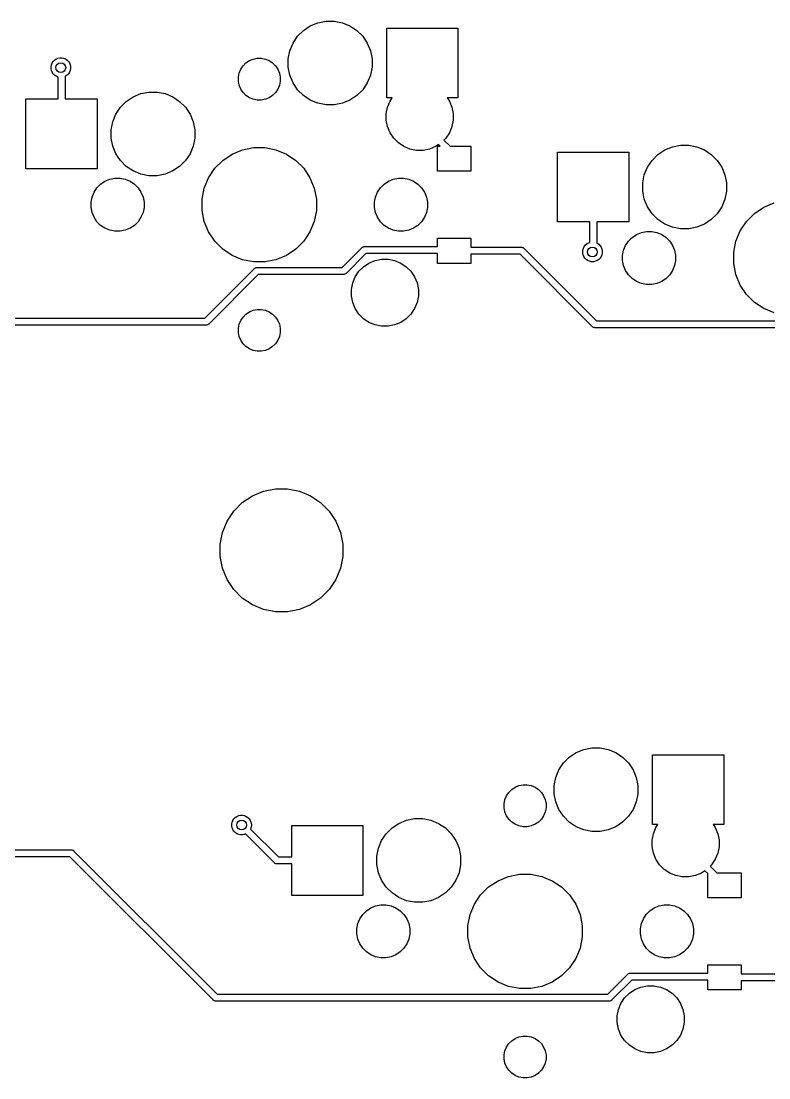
# Model space of a CAD drawing. Extents: x 70 to 347, y -163 to -55.
# Drawn here: x 266.86 to 293.66, y -152.01 to -114.15 of the extents above; entities that cross this region are included whole.
import ezdxf

# ---------------------------------------------------------------- set-up
doc = ezdxf.new("R2010")
doc.units = 0
doc.layers.add('BLACK', color=7, linetype='CONTINUOUS')

msp = doc.modelspace()

# ---------------------------------------------------------------- linework, layer by layer
at = {"layer": 'BLACK', "linetype": 'CONTINUOUS'}
for p, q in [((276.98, -114.481), (277.226, -114.317)), ((277.226, -114.317), (277.499, -114.204)), ((277.499, -114.204), (277.789, -114.146)), ((277.789, -114.146), (278.084, -114.146)), ((278.084, -114.146), (278.374, -114.204)), ((278.374, -114.204), (278.647, -114.317)), ((278.647, -114.317), (278.893, -114.481)), ((276.607, -114.936), (276.771, -114.69)), ((276.771, -114.69), (276.98, -114.481)), ((278.893, -114.481), (279.102, -114.69)), ((279.102, -114.69), (279.266, -114.936)), ((279.964, -116.896), (279.964, -114.396)), ((279.964, -114.396), (282.514, -114.396)), ((282.514, -114.396), (282.514, -116.896)), ((276.494, -115.209), (276.607, -114.936)), ((279.266, -114.936), (279.379, -115.209)), ((268.119, -115.501), (268.183, -115.475)), ((268.183, -115.475), (268.25, -115.461)), ((268.25, -115.461), (268.319, -115.461)), ((268.319, -115.461), (268.387, -115.475)), ((268.387, -115.475), (268.45, -115.501)), ((275.178, -115.505), (275.323, -115.476)), ((275.323, -115.476), (275.47, -115.476)), ((275.47, -115.476), (275.615, -115.505)), ((276.437, -115.498), (276.494, -115.209)), ((279.379, -115.209), (279.437, -115.498)), ((267.935, -115.777), (267.948, -115.709)), ((267.935, -115.846), (267.935, -115.777)), ((267.948, -115.913), (267.935, -115.846)), ((267.948, -115.709), (267.974, -115.646)), ((267.974, -115.646), (268.013, -115.588)), ((268.013, -115.588), (268.061, -115.539)), ((268.061, -115.539), (268.119, -115.501)), ((268.45, -115.501), (268.508, -115.539)), ((268.508, -115.539), (268.556, -115.588)), ((268.556, -115.588), (268.595, -115.646)), ((268.595, -115.646), (268.621, -115.709)), ((268.621, -115.709), (268.635, -115.777)), ((268.635, -115.846), (268.621, -115.913)), ((268.635, -115.777), (268.635, -115.846)), ((274.732, -115.871), (274.814, -115.748)), ((274.814, -115.748), (274.918, -115.644)), ((274.918, -115.644), (275.041, -115.562)), ((275.041, -115.562), (275.178, -115.505)), ((275.615, -115.505), (275.752, -115.562)), ((275.752, -115.562), (275.875, -115.644)), ((275.875, -115.644), (275.979, -115.748)), ((275.979, -115.748), (276.061, -115.871)), ((276.437, -115.794), (276.437, -115.498)), ((276.494, -116.084), (276.437, -115.794)), ((279.437, -115.794), (279.379, -116.084)), ((279.437, -115.498), (279.437, -115.794)), ((267.974, -115.977), (267.948, -115.913)), ((268.013, -116.034), (267.974, -115.977)), ((268.061, -116.083), (268.013, -116.034)), ((268.119, -116.121), (268.061, -116.083)), ((268.183, -116.148), (268.119, -116.121)), ((268.187, -116.149), (268.183, -116.148)), ((268.187, -116.936), (268.187, -116.149)), ((268.45, -116.121), (268.437, -116.127)), ((268.437, -116.127), (268.437, -116.936)), ((268.508, -116.083), (268.45, -116.121)), ((268.556, -116.034), (268.508, -116.083)), ((268.595, -115.977), (268.556, -116.034)), ((268.621, -115.913), (268.595, -115.977)), ((274.647, -116.152), (274.675, -116.007)), ((274.647, -116.3), (274.647, -116.152)), ((274.675, -116.007), (274.732, -115.871)), ((276.061, -115.871), (276.118, -116.007)), ((276.118, -116.007), (276.147, -116.152)), ((276.147, -116.152), (276.147, -116.3)), ((276.607, -116.357), (276.494, -116.084)), ((279.379, -116.084), (279.266, -116.357)), ((274.675, -116.445), (274.647, -116.3)), ((274.732, -116.581), (274.675, -116.445)), ((274.814, -116.704), (274.732, -116.581)), ((276.061, -116.581), (275.979, -116.704)), ((276.118, -116.445), (276.061, -116.581)), ((276.147, -116.3), (276.118, -116.445)), ((276.771, -116.602), (276.607, -116.357)), ((276.98, -116.811), (276.771, -116.602)), ((279.102, -116.602), (278.893, -116.811)), ((279.266, -116.357), (279.102, -116.602)), ((267.037, -119.436), (267.037, -116.936)), ((267.037, -116.936), (268.187, -116.936)), ((268.437, -116.936), (269.587, -116.936)), ((269.587, -116.936), (269.587, -119.436)), ((270.63, -117.021), (270.876, -116.857)), ((270.876, -116.857), (271.149, -116.744)), ((271.149, -116.744), (271.439, -116.686)), ((271.439, -116.686), (271.734, -116.686)), ((271.734, -116.686), (272.024, -116.744)), ((272.024, -116.744), (272.297, -116.857)), ((272.297, -116.857), (272.543, -117.021)), ((274.918, -116.809), (274.814, -116.704)), ((275.041, -116.891), (274.918, -116.809)), ((275.178, -116.947), (275.041, -116.891)), ((275.323, -116.976), (275.178, -116.947)), ((275.47, -116.976), (275.323, -116.976)), ((275.615, -116.947), (275.47, -116.976)), ((275.752, -116.891), (275.615, -116.947)), ((275.875, -116.809), (275.752, -116.891)), ((275.979, -116.704), (275.875, -116.809)), ((277.226, -116.975), (276.98, -116.811)), ((277.499, -117.089), (277.226, -116.975)), ((278.647, -116.975), (278.374, -117.089)), ((278.893, -116.811), (278.647, -116.975)), ((280.158, -116.896), (279.964, -116.896)), ((280.083, -117.008), (280.158, -116.896)), ((282.514, -116.896), (282.135, -116.896)), ((282.135, -116.896), (282.21, -117.008)), ((270.257, -117.476), (270.421, -117.23)), ((270.421, -117.23), (270.63, -117.021)), ((272.543, -117.021), (272.752, -117.23)), ((272.752, -117.23), (272.916, -117.476)), ((277.789, -117.146), (277.499, -117.089)), ((278.084, -117.146), (277.789, -117.146)), ((278.374, -117.089), (278.084, -117.146)), ((279.947, -117.458), (279.993, -117.226)), ((279.993, -117.226), (280.083, -117.008)), ((282.21, -117.008), (282.3, -117.226)), ((282.3, -117.226), (282.347, -117.458)), ((270.087, -118.038), (270.144, -117.749)), ((270.144, -117.749), (270.257, -117.476)), ((272.916, -117.476), (273.029, -117.749)), ((273.029, -117.749), (273.087, -118.038)), ((279.947, -117.694), (279.947, -117.458)), ((279.993, -117.926), (279.947, -117.694)), ((282.347, -117.694), (282.3, -117.926)), ((282.347, -117.458), (282.347, -117.694)), ((270.087, -118.334), (270.087, -118.038)), ((273.087, -118.038), (273.087, -118.334)), ((280.083, -118.145), (279.993, -117.926)), ((282.3, -117.926), (282.21, -118.145)), ((270.144, -118.624), (270.087, -118.334)), ((273.087, -118.334), (273.029, -118.624)), ((280.214, -118.341), (280.083, -118.145)), ((280.382, -118.508), (280.214, -118.341)), ((280.578, -118.64), (280.382, -118.508)), ((282.079, -118.341), (282.014, -118.406)), ((282.014, -118.406), (282.233, -118.626)), ((282.21, -118.145), (282.079, -118.341)), ((270.257, -118.897), (270.144, -118.624)), ((273.029, -118.624), (272.916, -118.897)), ((274.426, -118.91), (274.799, -118.755)), ((274.799, -118.755), (275.195, -118.676)), ((275.195, -118.676), (275.599, -118.676)), ((275.599, -118.676), (275.995, -118.755)), ((275.995, -118.755), (276.368, -118.91)), ((280.797, -118.73), (280.578, -118.64)), ((281.028, -118.776), (280.797, -118.73)), ((281.265, -118.776), (281.028, -118.776)), ((281.497, -118.73), (281.265, -118.776)), ((281.715, -118.64), (281.497, -118.73)), ((281.822, -118.568), (281.715, -118.64)), ((281.782, -119.526), (281.782, -118.626)), ((281.782, -118.626), (281.88, -118.626)), ((281.88, -118.626), (281.822, -118.568)), ((282.233, -118.626), (282.982, -118.626)), ((282.982, -118.626), (282.982, -119.526)), ((286.087, -121.341), (286.087, -118.841)), ((286.087, -118.841), (288.637, -118.841)), ((288.637, -118.841), (288.637, -121.341)), ((289.68, -118.926), (289.926, -118.762)), ((289.926, -118.762), (290.199, -118.649)), ((290.199, -118.649), (290.489, -118.591)), ((290.489, -118.591), (290.784, -118.591)), ((290.784, -118.591), (291.074, -118.649)), ((291.074, -118.649), (291.347, -118.762)), ((291.347, -118.762), (291.593, -118.926)), ((270.421, -119.142), (270.257, -118.897)), ((270.63, -119.351), (270.421, -119.142)), ((272.752, -119.142), (272.543, -119.351)), ((272.916, -118.897), (272.752, -119.142)), ((273.804, -119.419), (274.09, -119.134)), ((274.09, -119.134), (274.426, -118.91)), ((276.368, -118.91), (276.703, -119.134)), ((276.703, -119.134), (276.989, -119.419)), ((289.307, -119.381), (289.471, -119.135)), ((289.471, -119.135), (289.68, -118.926)), ((291.593, -118.926), (291.802, -119.135)), ((291.802, -119.135), (291.966, -119.381)), ((269.587, -119.436), (267.037, -119.436)), ((270.876, -119.515), (270.63, -119.351)), ((271.149, -119.629), (270.876, -119.515)), ((271.439, -119.686), (271.149, -119.629)), ((272.024, -119.629), (271.734, -119.686)), ((272.297, -119.515), (272.024, -119.629)), ((272.543, -119.351), (272.297, -119.515)), ((273.58, -119.755), (273.804, -119.419)), ((276.989, -119.419), (277.213, -119.755)), ((282.982, -119.526), (281.782, -119.526)), ((289.194, -119.654), (289.307, -119.381)), ((291.966, -119.381), (292.079, -119.654)), ((269.579, -120.121), (269.711, -119.988)), ((269.711, -119.988), (269.867, -119.884)), ((269.867, -119.884), (270.039, -119.813)), ((270.039, -119.813), (270.223, -119.776)), ((270.223, -119.776), (270.41, -119.776)), ((270.41, -119.776), (270.594, -119.813)), ((270.594, -119.813), (270.767, -119.884)), ((270.767, -119.884), (270.922, -119.988)), ((270.922, -119.988), (271.055, -120.121)), ((271.734, -119.686), (271.439, -119.686)), ((273.425, -120.128), (273.58, -119.755)), ((277.213, -119.755), (277.368, -120.128)), ((279.739, -120.121), (279.871, -119.988)), ((279.871, -119.988), (280.027, -119.884)), ((280.027, -119.884), (280.199, -119.813)), ((280.199, -119.813), (280.383, -119.776)), ((280.383, -119.776), (280.57, -119.776)), ((280.57, -119.776), (280.754, -119.813)), ((280.754, -119.813), (280.927, -119.884)), ((280.927, -119.884), (281.082, -119.988)), ((281.082, -119.988), (281.215, -120.121)), ((289.137, -119.943), (289.194, -119.654)), ((289.137, -120.239), (289.137, -119.943)), ((292.079, -119.654), (292.137, -119.943)), ((292.137, -119.943), (292.137, -120.239)), ((269.403, -120.449), (269.475, -120.276)), ((269.475, -120.276), (269.579, -120.121)), ((271.055, -120.121), (271.158, -120.276)), ((271.158, -120.276), (271.23, -120.449)), ((273.347, -120.524), (273.425, -120.128)), ((277.368, -120.128), (277.447, -120.524)), ((279.563, -120.449), (279.635, -120.276)), ((279.635, -120.276), (279.739, -120.121)), ((281.215, -120.121), (281.318, -120.276)), ((281.318, -120.276), (281.39, -120.449)), ((289.194, -120.529), (289.137, -120.239)), ((292.137, -120.239), (292.079, -120.529)), ((269.367, -120.633), (269.403, -120.449)), ((269.367, -120.82), (269.367, -120.633)), ((271.23, -120.449), (271.267, -120.633)), ((271.267, -120.633), (271.267, -120.82)), ((273.347, -120.928), (273.347, -120.524)), ((277.447, -120.524), (277.447, -120.928)), ((279.527, -120.633), (279.563, -120.449)), ((279.527, -120.82), (279.527, -120.633)), ((281.39, -120.449), (281.427, -120.633)), ((281.427, -120.633), (281.427, -120.82)), ((289.307, -120.802), (289.194, -120.529)), ((292.079, -120.529), (291.966, -120.802)), ((293.476, -120.815), (293.849, -120.66)), ((269.403, -121.003), (269.367, -120.82)), ((269.475, -121.176), (269.403, -121.003)), ((271.23, -121.003), (271.158, -121.176)), ((271.267, -120.82), (271.23, -121.003)), ((273.425, -121.324), (273.347, -120.928)), ((277.447, -120.928), (277.368, -121.324)), ((279.563, -121.003), (279.527, -120.82)), ((279.635, -121.176), (279.563, -121.003)), ((281.39, -121.003), (281.318, -121.176)), ((281.427, -120.82), (281.39, -121.003)), ((289.471, -121.047), (289.307, -120.802)), ((289.68, -121.256), (289.471, -121.047)), ((291.802, -121.047), (291.593, -121.256)), ((291.966, -120.802), (291.802, -121.047)), ((292.854, -121.324), (293.14, -121.039)), ((293.14, -121.039), (293.476, -120.815)), ((269.579, -121.332), (269.475, -121.176)), ((269.711, -121.464), (269.579, -121.332)), ((269.867, -121.568), (269.711, -121.464)), ((270.922, -121.464), (270.767, -121.568)), ((271.055, -121.332), (270.922, -121.464)), ((271.158, -121.176), (271.055, -121.332)), ((273.58, -121.697), (273.425, -121.324)), ((277.368, -121.324), (277.213, -121.697)), ((279.739, -121.332), (279.635, -121.176)), ((279.871, -121.464), (279.739, -121.332)), ((280.027, -121.568), (279.871, -121.464)), ((281.082, -121.464), (280.927, -121.568)), ((281.215, -121.332), (281.082, -121.464)), ((281.318, -121.176), (281.215, -121.332)), ((287.237, -121.341), (286.087, -121.341)), ((287.237, -122.078), (287.237, -121.341)), ((288.637, -121.341), (287.487, -121.341)), ((287.487, -121.341), (287.487, -122.099)), ((289.926, -121.42), (289.68, -121.256)), ((290.199, -121.534), (289.926, -121.42)), ((290.489, -121.591), (290.199, -121.534)), ((291.074, -121.534), (290.784, -121.591)), ((291.347, -121.42), (291.074, -121.534)), ((291.593, -121.256), (291.347, -121.42)), ((292.63, -121.66), (292.854, -121.324)), ((270.039, -121.64), (269.867, -121.568)), ((270.223, -121.676), (270.039, -121.64)), ((270.41, -121.676), (270.223, -121.676)), ((270.594, -121.64), (270.41, -121.676)), ((270.767, -121.568), (270.594, -121.64)), ((273.804, -122.033), (273.58, -121.697)), ((277.213, -121.697), (276.989, -122.033)), ((280.199, -121.64), (280.027, -121.568)), ((280.383, -121.676), (280.199, -121.64)), ((280.57, -121.676), (280.383, -121.676)), ((280.754, -121.64), (280.57, -121.676)), ((280.927, -121.568), (280.754, -121.64)), ((288.629, -122.026), (288.761, -121.893)), ((288.761, -121.893), (288.917, -121.789)), ((288.917, -121.789), (289.089, -121.718)), ((289.089, -121.718), (289.273, -121.681)), ((289.273, -121.681), (289.46, -121.681)), ((289.46, -121.681), (289.644, -121.718)), ((289.644, -121.718), (289.817, -121.789)), ((289.817, -121.789), (289.972, -121.893)), ((289.972, -121.893), (290.105, -122.026)), ((290.784, -121.591), (290.489, -121.591)), ((292.475, -122.033), (292.63, -121.66)), ((274.09, -122.319), (273.804, -122.033)), ((276.989, -122.033), (276.703, -122.319)), ((278.363, -122.976), (279.072, -122.267)), ((279.072, -122.267), (279.076, -122.262)), ((279.076, -122.262), (279.087, -122.253)), ((279.087, -122.253), (279.095, -122.247)), ((279.095, -122.247), (279.117, -122.235)), ((279.117, -122.235), (279.12, -122.234)), ((279.12, -122.234), (279.14, -122.228)), ((279.14, -122.228), (279.158, -122.226)), ((279.158, -122.226), (279.158, -122.226)), ((279.158, -122.226), (279.165, -122.226)), ((279.165, -122.226), (279.171, -122.226)), ((279.171, -122.226), (281.782, -122.226)), ((281.782, -122.226), (281.782, -121.926)), ((281.782, -121.926), (282.982, -121.926)), ((282.982, -121.926), (282.982, -122.251)), ((282.982, -122.251), (284.787, -122.251)), ((284.787, -122.251), (284.794, -122.251)), ((284.794, -122.251), (284.8, -122.251)), ((284.8, -122.251), (284.8, -122.251)), ((284.8, -122.251), (284.818, -122.253)), ((284.818, -122.253), (284.842, -122.26)), ((284.842, -122.26), (284.863, -122.272)), ((284.863, -122.272), (284.882, -122.287)), ((284.882, -122.287), (284.886, -122.292)), ((284.886, -122.292), (287.475, -124.881)), ((286.998, -122.313), (287.024, -122.25)), ((287.024, -122.25), (287.063, -122.192)), ((287.063, -122.192), (287.111, -122.143)), ((287.111, -122.143), (287.169, -122.105)), ((287.169, -122.105), (287.233, -122.079)), ((287.233, -122.079), (287.237, -122.078)), ((287.487, -122.099), (287.5, -122.105)), ((287.5, -122.105), (287.558, -122.143)), ((287.558, -122.143), (287.606, -122.192)), ((287.606, -122.192), (287.645, -122.25)), ((287.645, -122.25), (287.671, -122.313)), ((288.453, -122.354), (288.525, -122.181)), ((288.525, -122.181), (288.629, -122.026)), ((290.105, -122.026), (290.208, -122.181)), ((290.208, -122.181), (290.28, -122.354)), ((292.397, -122.429), (292.475, -122.033)), ((274.426, -122.543), (274.09, -122.319)), ((274.799, -122.697), (274.426, -122.543)), ((276.368, -122.543), (275.995, -122.697)), ((276.703, -122.319), (276.368, -122.543)), ((279.216, -122.476), (278.507, -123.185)), ((281.782, -122.476), (279.216, -122.476)), ((279.547, -122.722), (279.778, -122.676)), ((279.778, -122.676), (280.015, -122.676)), ((280.015, -122.676), (280.247, -122.722)), ((281.782, -122.826), (281.782, -122.476)), ((284.742, -122.501), (282.982, -122.501)), ((282.982, -122.501), (282.982, -122.826)), ((287.331, -125.09), (284.742, -122.501)), ((286.985, -122.381), (286.998, -122.313)), ((286.985, -122.45), (286.985, -122.381)), ((286.998, -122.517), (286.985, -122.45)), ((287.024, -122.581), (286.998, -122.517)), ((287.063, -122.638), (287.024, -122.581)), ((287.111, -122.687), (287.063, -122.638)), ((287.606, -122.638), (287.558, -122.687)), ((287.645, -122.581), (287.606, -122.638)), ((287.671, -122.517), (287.645, -122.581)), ((287.671, -122.313), (287.685, -122.381)), ((287.685, -122.45), (287.671, -122.517)), ((287.685, -122.381), (287.685, -122.45)), ((288.417, -122.538), (288.453, -122.354)), ((288.417, -122.725), (288.417, -122.538)), ((290.28, -122.354), (290.317, -122.538)), ((290.317, -122.538), (290.317, -122.725)), ((292.397, -122.833), (292.397, -122.429)), ((273.441, -124.791), (275.215, -123.017)), ((275.195, -122.776), (274.799, -122.697)), ((275.599, -122.776), (275.195, -122.776)), ((275.215, -123.017), (275.219, -123.012)), ((275.219, -123.012), (275.224, -123.008)), ((275.224, -123.008), (275.235, -122.999)), ((275.224, -123.008), (275.224, -123.008)), ((275.235, -122.999), (275.238, -122.997)), ((275.238, -122.997), (275.26, -122.985)), ((275.26, -122.985), (275.283, -122.978)), ((275.283, -122.978), (275.301, -122.976)), ((275.301, -122.976), (275.301, -122.976)), ((275.301, -122.976), (275.308, -122.976)), ((275.308, -122.976), (275.314, -122.976)), ((275.314, -122.976), (278.363, -122.976)), ((275.995, -122.697), (275.599, -122.776)), ((278.964, -123.111), (279.132, -122.944)), ((279.132, -122.944), (279.328, -122.813)), ((279.328, -122.813), (279.547, -122.722)), ((280.247, -122.722), (280.465, -122.813)), ((280.465, -122.813), (280.662, -122.944)), ((280.662, -122.944), (280.829, -123.111)), ((282.982, -122.826), (281.782, -122.826)), ((287.169, -122.725), (287.111, -122.687)), ((287.233, -122.752), (287.169, -122.725)), ((287.3, -122.765), (287.233, -122.752)), ((287.369, -122.765), (287.3, -122.765)), ((287.437, -122.752), (287.369, -122.765)), ((287.5, -122.725), (287.437, -122.752)), ((287.558, -122.687), (287.5, -122.725)), ((288.453, -122.908), (288.417, -122.725)), ((288.525, -123.081), (288.453, -122.908)), ((290.28, -122.908), (290.208, -123.081)), ((290.317, -122.725), (290.28, -122.908)), ((292.475, -123.229), (292.397, -122.833)), ((275.359, -123.226), (273.585, -125)), ((278.408, -123.226), (275.359, -123.226)), ((278.415, -123.227), (278.408, -123.226)), ((278.421, -123.226), (278.415, -123.227)), ((278.439, -123.224), (278.421, -123.226)), ((278.421, -123.226), (278.421, -123.226)), ((278.463, -123.217), (278.439, -123.224)), ((278.484, -123.206), (278.463, -123.217)), ((278.503, -123.19), (278.484, -123.206)), ((278.507, -123.185), (278.503, -123.19)), ((278.743, -123.526), (278.833, -123.308)), ((278.833, -123.308), (278.964, -123.111)), ((280.829, -123.111), (280.96, -123.308)), ((280.96, -123.308), (281.05, -123.526)), ((288.629, -123.237), (288.525, -123.081)), ((288.761, -123.369), (288.629, -123.237)), ((288.917, -123.473), (288.761, -123.369)), ((289.972, -123.369), (289.817, -123.473)), ((290.105, -123.237), (289.972, -123.369)), ((290.208, -123.081), (290.105, -123.237)), ((292.63, -123.602), (292.475, -123.229)), ((278.697, -123.758), (278.743, -123.526)), ((278.697, -123.994), (278.697, -123.758)), ((281.05, -123.526), (281.097, -123.758)), ((281.097, -123.758), (281.097, -123.994)), ((289.089, -123.545), (288.917, -123.473)), ((289.273, -123.581), (289.089, -123.545)), ((289.46, -123.581), (289.273, -123.581)), ((289.644, -123.545), (289.46, -123.581)), ((289.817, -123.473), (289.644, -123.545)), ((292.854, -123.938), (292.63, -123.602)), ((278.743, -124.226), (278.697, -123.994)), ((281.097, -123.994), (281.05, -124.226)), ((293.14, -124.224), (292.854, -123.938)), ((274.918, -124.644), (275.041, -124.562)), ((275.041, -124.562), (275.178, -124.505)), ((275.178, -124.505), (275.323, -124.476)), ((275.323, -124.476), (275.47, -124.476)), ((275.47, -124.476), (275.615, -124.505)), ((275.615, -124.505), (275.752, -124.562)), ((275.752, -124.562), (275.875, -124.644)), ((278.833, -124.445), (278.743, -124.226)), ((278.964, -124.641), (278.833, -124.445)), ((280.96, -124.445), (280.829, -124.641)), ((281.05, -124.226), (280.96, -124.445)), ((293.476, -124.448), (293.14, -124.224)), ((293.849, -124.602), (293.476, -124.448)), ((264.09, -124.791), (273.441, -124.791)), ((274.675, -125.007), (274.732, -124.871)), ((274.732, -124.871), (274.814, -124.748)), ((274.814, -124.748), (274.918, -124.644)), ((275.875, -124.644), (275.979, -124.748)), ((275.979, -124.748), (276.061, -124.871)), ((276.061, -124.871), (276.118, -125.007)), ((279.132, -124.808), (278.964, -124.641)), ((279.328, -124.94), (279.132, -124.808)), ((279.547, -125.03), (279.328, -124.94)), ((280.465, -124.94), (280.247, -125.03)), ((280.662, -124.808), (280.465, -124.94)), ((280.829, -124.641), (280.662, -124.808)), ((287.475, -124.881), (297.413, -124.881)), ((273.486, -125.041), (264.09, -125.041)), ((273.493, -125.042), (273.486, -125.041)), ((273.499, -125.041), (273.493, -125.042)), ((273.517, -125.039), (273.499, -125.041)), ((273.499, -125.041), (273.499, -125.041)), ((273.541, -125.032), (273.517, -125.039)), ((273.562, -125.021), (273.541, -125.032)), ((273.581, -125.005), (273.562, -125.021)), ((273.585, -125), (273.581, -125.005)), ((274.647, -125.152), (274.675, -125.007)), ((274.647, -125.3), (274.647, -125.152)), ((274.675, -125.445), (274.647, -125.3)), ((276.118, -125.007), (276.147, -125.152)), ((276.147, -125.3), (276.118, -125.445)), ((276.147, -125.152), (276.147, -125.3)), ((279.778, -125.076), (279.547, -125.03)), ((280.015, -125.076), (279.778, -125.076)), ((280.247, -125.03), (280.015, -125.076)), ((287.335, -125.095), (287.331, -125.09)), ((287.34, -125.099), (287.335, -125.095)), ((287.354, -125.111), (287.34, -125.099)), ((287.34, -125.099), (287.34, -125.099)), ((287.376, -125.122), (287.354, -125.111)), ((287.399, -125.129), (287.376, -125.122)), ((287.417, -125.131), (287.399, -125.129)), ((287.424, -125.132), (287.417, -125.131)), ((287.417, -125.131), (287.417, -125.131)), ((287.43, -125.131), (287.424, -125.132)), ((297.458, -125.131), (287.43, -125.131)), ((274.732, -125.581), (274.675, -125.445)), ((274.814, -125.704), (274.732, -125.581)), ((274.918, -125.809), (274.814, -125.704)), ((275.979, -125.704), (275.875, -125.809)), ((276.061, -125.581), (275.979, -125.704)), ((276.118, -125.445), (276.061, -125.581)), ((275.041, -125.891), (274.918, -125.809)), ((275.178, -125.947), (275.041, -125.891)), ((275.323, -125.976), (275.178, -125.947)), ((275.47, -125.976), (275.323, -125.976)), ((275.615, -125.947), (275.47, -125.976)), ((275.752, -125.891), (275.615, -125.947)), ((275.875, -125.809), (275.752, -125.891)), ((275.148, -131.159), (275.549, -130.993)), ((275.549, -130.993), (275.974, -130.909)), ((275.974, -130.909), (276.407, -130.909)), ((276.407, -130.909), (276.832, -130.993)), ((276.832, -130.993), (277.232, -131.159)), ((274.788, -131.4), (275.148, -131.159)), ((277.232, -131.159), (277.593, -131.4)), ((274.241, -132.067), (274.482, -131.706)), ((274.482, -131.706), (274.788, -131.4)), ((277.593, -131.4), (277.899, -131.706)), ((277.899, -131.706), (278.14, -132.067)), ((274.075, -132.467), (274.241, -132.067)), ((278.14, -132.067), (278.306, -132.467)), ((273.99, -132.892), (274.075, -132.467)), ((278.306, -132.467), (278.39, -132.892)), ((273.99, -133.325), (273.99, -132.892)), ((278.39, -132.892), (278.39, -133.325)), ((274.075, -133.75), (273.99, -133.325)), ((278.39, -133.325), (278.306, -133.75)), ((274.241, -134.151), (274.075, -133.75)), ((278.306, -133.75), (278.14, -134.151)), ((274.482, -134.511), (274.241, -134.151)), ((278.14, -134.151), (277.899, -134.511)), ((274.788, -134.818), (274.482, -134.511)), ((277.899, -134.511), (277.593, -134.818)), ((275.148, -135.058), (274.788, -134.818)), ((275.549, -135.224), (275.148, -135.058)), ((277.232, -135.058), (276.832, -135.224)), ((277.593, -134.818), (277.232, -135.058)), ((275.974, -135.309), (275.549, -135.224)), ((276.407, -135.309), (275.974, -135.309)), ((276.832, -135.224), (276.407, -135.309)), ((286.505, -140.516), (286.751, -140.352)), ((286.751, -140.352), (287.024, -140.239)), ((287.024, -140.239), (287.314, -140.181)), ((287.314, -140.181), (287.609, -140.181)), ((287.609, -140.181), (287.899, -140.239)), ((287.899, -140.239), (288.172, -140.352)), ((288.172, -140.352), (288.418, -140.516)), ((289.489, -142.931), (289.489, -140.431)), ((289.489, -140.431), (292.039, -140.431)), ((292.039, -140.431), (292.039, -142.931)), ((286.132, -140.971), (286.296, -140.725)), ((286.296, -140.725), (286.505, -140.516)), ((288.418, -140.516), (288.627, -140.725)), ((288.627, -140.725), (288.791, -140.971)), ((286.019, -141.244), (286.132, -140.971)), ((288.791, -140.971), (288.904, -141.244)), ((284.443, -141.679), (284.566, -141.597)), ((284.566, -141.597), (284.703, -141.54)), ((284.703, -141.54), (284.848, -141.511)), ((284.848, -141.511), (284.995, -141.511)), ((284.995, -141.511), (285.14, -141.54)), ((285.14, -141.54), (285.277, -141.597)), ((285.277, -141.597), (285.4, -141.679)), ((285.962, -141.533), (286.019, -141.244)), ((285.962, -141.829), (285.962, -141.533)), ((288.904, -141.244), (288.962, -141.533)), ((288.962, -141.533), (288.962, -141.829)), ((284.2, -142.042), (284.257, -141.906)), ((284.257, -141.906), (284.339, -141.783)), ((284.339, -141.783), (284.443, -141.679)), ((285.4, -141.679), (285.504, -141.783)), ((285.504, -141.783), (285.586, -141.906)), ((285.586, -141.906), (285.643, -142.042)), ((286.019, -142.119), (285.962, -141.829)), ((288.962, -141.829), (288.904, -142.119)), ((284.172, -142.187), (284.2, -142.042)), ((284.172, -142.335), (284.172, -142.187)), ((284.2, -142.48), (284.172, -142.335)), ((285.643, -142.042), (285.672, -142.187)), ((285.672, -142.335), (285.643, -142.48)), ((285.672, -142.187), (285.672, -142.335)), ((286.132, -142.392), (286.019, -142.119)), ((288.904, -142.119), (288.791, -142.392)), ((274.451, -142.785), (274.49, -142.728)), ((274.49, -142.728), (274.538, -142.679)), ((274.538, -142.679), (274.596, -142.641)), ((274.596, -142.641), (274.66, -142.615)), ((274.66, -142.615), (274.727, -142.601)), ((274.727, -142.601), (274.796, -142.601)), ((274.796, -142.601), (274.864, -142.615)), ((274.864, -142.615), (274.927, -142.641)), ((274.927, -142.641), (274.985, -142.679)), ((274.985, -142.679), (275.033, -142.728)), ((275.033, -142.728), (275.072, -142.785)), ((280.674, -142.779), (280.964, -142.721)), ((280.964, -142.721), (281.259, -142.721)), ((281.259, -142.721), (281.549, -142.779)), ((284.257, -142.616), (284.2, -142.48)), ((284.339, -142.739), (284.257, -142.616)), ((284.443, -142.844), (284.339, -142.739)), ((285.504, -142.739), (285.4, -142.844)), ((285.586, -142.616), (285.504, -142.739)), ((285.643, -142.48), (285.586, -142.616)), ((286.296, -142.637), (286.132, -142.392)), ((286.505, -142.846), (286.296, -142.637)), ((288.627, -142.637), (288.418, -142.846)), ((288.791, -142.392), (288.627, -142.637)), ((274.412, -142.917), (274.425, -142.849)), ((274.412, -142.986), (274.412, -142.917)), ((274.425, -143.053), (274.412, -142.986)), ((274.425, -142.849), (274.451, -142.785)), ((274.451, -143.117), (274.425, -143.053)), ((274.49, -143.174), (274.451, -143.117)), ((275.072, -142.785), (275.098, -142.849)), ((275.098, -143.053), (275.081, -143.094)), ((275.081, -143.094), (276.083, -144.096)), ((275.098, -142.849), (275.112, -142.917)), ((275.112, -142.986), (275.098, -143.053)), ((275.112, -142.917), (275.112, -142.986)), ((276.562, -144.096), (276.562, -142.971)), ((276.562, -142.971), (279.112, -142.971)), ((279.112, -142.971), (279.112, -145.471)), ((279.946, -143.265), (280.155, -143.056)), ((280.155, -143.056), (280.401, -142.892)), ((280.401, -142.892), (280.674, -142.779)), ((281.549, -142.779), (281.822, -142.892)), ((281.822, -142.892), (282.068, -143.056)), ((282.068, -143.056), (282.277, -143.265)), ((284.566, -142.926), (284.443, -142.844)), ((284.703, -142.982), (284.566, -142.926)), ((284.848, -143.011), (284.703, -142.982)), ((284.995, -143.011), (284.848, -143.011)), ((285.14, -142.982), (284.995, -143.011)), ((285.277, -142.926), (285.14, -142.982)), ((285.4, -142.844), (285.277, -142.926)), ((286.751, -143.01), (286.505, -142.846)), ((287.024, -143.124), (286.751, -143.01)), ((287.314, -143.181), (287.024, -143.124)), ((287.899, -143.124), (287.609, -143.181)), ((288.172, -143.01), (287.899, -143.124)), ((288.418, -142.846), (288.172, -143.01)), ((289.683, -142.931), (289.489, -142.931)), ((289.518, -143.261), (289.608, -143.043)), ((289.608, -143.043), (289.683, -142.931)), ((292.039, -142.931), (291.66, -142.931)), ((291.66, -142.931), (291.735, -143.043)), ((291.735, -143.043), (291.825, -143.261)), ((274.538, -143.223), (274.49, -143.174)), ((274.596, -143.261), (274.538, -143.223)), ((274.66, -143.288), (274.596, -143.261)), ((274.727, -143.301), (274.66, -143.288)), ((274.796, -143.301), (274.727, -143.301)), ((274.864, -143.288), (274.796, -143.301)), ((274.904, -143.271), (274.864, -143.288)), ((275.939, -144.305), (274.904, -143.271)), ((279.782, -143.511), (279.946, -143.265)), ((282.277, -143.265), (282.441, -143.511)), ((287.609, -143.181), (287.314, -143.181)), ((289.472, -143.493), (289.518, -143.261)), ((289.472, -143.729), (289.472, -143.493)), ((291.825, -143.261), (291.872, -143.493)), ((291.872, -143.493), (291.872, -143.729)), ((264.09, -143.841), (268.658, -143.841)), ((268.658, -143.841), (268.665, -143.841)), ((268.665, -143.841), (268.671, -143.841)), ((268.671, -143.841), (268.671, -143.841)), ((268.671, -143.841), (268.689, -143.843)), ((268.689, -143.843), (268.713, -143.85)), ((268.713, -143.85), (268.734, -143.862)), ((268.734, -143.862), (268.753, -143.877)), ((268.753, -143.877), (268.757, -143.882)), ((268.757, -143.882), (273.886, -149.011)), ((279.612, -144.073), (279.669, -143.784)), ((279.669, -143.784), (279.782, -143.511)), ((282.441, -143.511), (282.554, -143.784)), ((282.554, -143.784), (282.612, -144.073)), ((289.518, -143.961), (289.472, -143.729)), ((291.872, -143.729), (291.825, -143.961)), ((268.613, -144.091), (264.09, -144.091)), ((273.742, -149.22), (268.613, -144.091)), ((276.083, -144.096), (276.562, -144.096)), ((279.612, -144.369), (279.612, -144.073)), ((282.612, -144.073), (282.612, -144.369)), ((289.608, -144.18), (289.518, -143.961)), ((289.739, -144.376), (289.608, -144.18)), ((291.735, -144.18), (291.604, -144.376)), ((291.825, -143.961), (291.735, -144.18)), ((275.943, -144.31), (275.939, -144.305)), ((275.948, -144.314), (275.943, -144.31)), ((275.959, -144.324), (275.948, -144.314)), ((275.948, -144.314), (275.948, -144.314)), ((275.962, -144.326), (275.959, -144.324)), ((275.984, -144.337), (275.962, -144.326)), ((276.007, -144.344), (275.984, -144.337)), ((276.025, -144.346), (276.007, -144.344)), ((276.032, -144.347), (276.025, -144.346)), ((276.025, -144.346), (276.025, -144.346)), ((276.038, -144.346), (276.032, -144.347)), ((276.562, -144.346), (276.038, -144.346)), ((276.562, -145.471), (276.562, -144.346)), ((279.669, -144.659), (279.612, -144.369)), ((282.612, -144.369), (282.554, -144.659)), ((289.907, -144.543), (289.739, -144.376)), ((290.103, -144.675), (289.907, -144.543)), ((291.367, -144.59), (291.24, -144.675)), ((291.465, -144.688), (291.367, -144.59)), ((291.604, -144.376), (291.555, -144.424)), ((291.555, -144.424), (291.792, -144.661)), ((279.782, -144.932), (279.669, -144.659)), ((279.946, -145.177), (279.782, -144.932)), ((282.441, -144.932), (282.277, -145.177)), ((282.554, -144.659), (282.441, -144.932)), ((283.615, -145.169), (283.951, -144.945)), ((283.951, -144.945), (284.324, -144.79)), ((284.324, -144.79), (284.72, -144.711)), ((284.72, -144.711), (285.124, -144.711)), ((285.124, -144.711), (285.52, -144.79)), ((285.52, -144.79), (285.893, -144.945)), ((285.893, -144.945), (286.228, -145.169)), ((290.322, -144.765), (290.103, -144.675)), ((290.553, -144.811), (290.322, -144.765)), ((290.79, -144.811), (290.553, -144.811)), ((291.022, -144.765), (290.79, -144.811)), ((291.24, -144.675), (291.022, -144.765)), ((291.465, -145.561), (291.465, -144.688)), ((291.792, -144.661), (292.665, -144.661)), ((292.665, -144.661), (292.665, -145.561)), ((280.155, -145.386), (279.946, -145.177)), ((280.401, -145.55), (280.155, -145.386)), ((282.068, -145.386), (281.822, -145.55)), ((282.277, -145.177), (282.068, -145.386)), ((283.329, -145.454), (283.615, -145.169)), ((286.228, -145.169), (286.514, -145.454)), ((279.112, -145.471), (276.562, -145.471)), ((280.674, -145.664), (280.401, -145.55)), ((280.964, -145.721), (280.674, -145.664)), ((281.259, -145.721), (280.964, -145.721)), ((281.549, -145.664), (281.259, -145.721)), ((281.822, -145.55), (281.549, -145.664)), ((283.105, -145.79), (283.329, -145.454)), ((286.514, -145.454), (286.738, -145.79)), ((292.665, -145.561), (291.465, -145.561)), ((279, -146.311), (279.104, -146.156)), ((279.104, -146.156), (279.236, -146.023)), ((279.236, -146.023), (279.392, -145.919)), ((279.392, -145.919), (279.564, -145.848)), ((279.564, -145.848), (279.748, -145.811)), ((279.748, -145.811), (279.935, -145.811)), ((279.935, -145.811), (280.119, -145.848)), ((280.119, -145.848), (280.292, -145.919)), ((280.292, -145.919), (280.447, -146.023)), ((280.447, -146.023), (280.58, -146.156)), ((280.58, -146.156), (280.683, -146.311)), ((282.95, -146.163), (283.105, -145.79)), ((286.738, -145.79), (286.893, -146.163)), ((289.16, -146.311), (289.264, -146.156)), ((289.264, -146.156), (289.396, -146.023)), ((289.396, -146.023), (289.552, -145.919)), ((289.552, -145.919), (289.724, -145.848)), ((289.724, -145.848), (289.908, -145.811)), ((289.908, -145.811), (290.095, -145.811)), ((290.095, -145.811), (290.279, -145.848)), ((290.279, -145.848), (290.452, -145.919)), ((290.452, -145.919), (290.607, -146.023)), ((290.607, -146.023), (290.74, -146.156)), ((290.74, -146.156), (290.843, -146.311)), ((278.892, -146.668), (278.928, -146.484)), ((278.928, -146.484), (279, -146.311)), ((280.683, -146.311), (280.755, -146.484)), ((280.755, -146.484), (280.792, -146.668)), ((282.872, -146.559), (282.95, -146.163)), ((286.893, -146.163), (286.972, -146.559)), ((289.052, -146.668), (289.088, -146.484)), ((289.088, -146.484), (289.16, -146.311)), ((290.843, -146.311), (290.915, -146.484)), ((290.915, -146.484), (290.952, -146.668)), ((278.892, -146.855), (278.892, -146.668)), ((278.928, -147.038), (278.892, -146.855)), ((280.792, -146.855), (280.755, -147.038)), ((280.792, -146.668), (280.792, -146.855)), ((282.872, -146.963), (282.872, -146.559)), ((286.972, -146.559), (286.972, -146.963)), ((289.052, -146.855), (289.052, -146.668)), ((289.088, -147.038), (289.052, -146.855)), ((290.952, -146.855), (290.915, -147.038)), ((290.952, -146.668), (290.952, -146.855)), ((279, -147.211), (278.928, -147.038)), ((279.104, -147.367), (279, -147.211)), ((280.683, -147.211), (280.58, -147.367)), ((280.755, -147.038), (280.683, -147.211)), ((282.95, -147.359), (282.872, -146.963)), ((286.972, -146.963), (286.893, -147.359)), ((289.16, -147.211), (289.088, -147.038)), ((289.264, -147.367), (289.16, -147.211)), ((290.843, -147.211), (290.74, -147.367)), ((290.915, -147.038), (290.843, -147.211)), ((279.236, -147.499), (279.104, -147.367)), ((279.392, -147.603), (279.236, -147.499)), ((279.564, -147.675), (279.392, -147.603)), ((280.292, -147.603), (280.119, -147.675)), ((280.447, -147.499), (280.292, -147.603)), ((280.58, -147.367), (280.447, -147.499)), ((283.105, -147.732), (282.95, -147.359)), ((286.893, -147.359), (286.738, -147.732)), ((289.396, -147.499), (289.264, -147.367)), ((289.552, -147.603), (289.396, -147.499)), ((289.724, -147.675), (289.552, -147.603)), ((290.452, -147.603), (290.279, -147.675)), ((290.607, -147.499), (290.452, -147.603)), ((290.74, -147.367), (290.607, -147.499)), ((279.748, -147.711), (279.564, -147.675)), ((279.935, -147.711), (279.748, -147.711)), ((280.119, -147.675), (279.935, -147.711)), ((283.329, -148.068), (283.105, -147.732)), ((286.738, -147.732), (286.514, -148.068)), ((289.908, -147.711), (289.724, -147.675)), ((290.095, -147.711), (289.908, -147.711)), ((290.279, -147.675), (290.095, -147.711)), ((291.465, -148.261), (291.465, -147.961)), ((291.465, -147.961), (292.665, -147.961)), ((292.665, -147.961), (292.665, -148.286)), ((283.615, -148.354), (283.329, -148.068)), ((283.951, -148.578), (283.615, -148.354)), ((286.228, -148.354), (285.893, -148.578)), ((286.514, -148.068), (286.228, -148.354)), ((287.888, -149.011), (288.597, -148.302)), ((288.597, -148.302), (288.601, -148.297)), ((288.601, -148.297), (288.606, -148.293)), ((288.606, -148.293), (288.62, -148.282)), ((288.62, -148.282), (288.642, -148.27)), ((288.642, -148.27), (288.644, -148.269)), ((288.644, -148.269), (288.665, -148.263)), ((288.665, -148.263), (288.683, -148.261)), ((288.683, -148.261), (288.683, -148.261)), ((288.683, -148.261), (288.69, -148.261)), ((288.69, -148.261), (288.696, -148.261)), ((288.696, -148.261), (291.465, -148.261)), ((292.665, -148.286), (294.194, -148.286)), ((284.324, -148.732), (283.951, -148.578)), ((284.72, -148.811), (284.324, -148.732)), ((285.52, -148.732), (285.124, -148.811)), ((285.893, -148.578), (285.52, -148.732)), ((288.741, -148.511), (288.032, -149.22)), ((291.465, -148.511), (288.741, -148.511)), ((288.853, -148.848), (289.072, -148.757)), ((289.072, -148.757), (289.303, -148.711)), ((289.303, -148.711), (289.54, -148.711)), ((289.54, -148.711), (289.772, -148.757)), ((289.772, -148.757), (289.99, -148.848)), ((291.465, -148.861), (291.465, -148.511)), ((294.267, -148.536), (292.665, -148.536)), ((292.665, -148.536), (292.665, -148.861)), ((273.886, -149.011), (287.888, -149.011)), ((285.124, -148.811), (284.72, -148.811)), ((288.358, -149.343), (288.489, -149.146)), ((288.489, -149.146), (288.657, -148.979)), ((288.657, -148.979), (288.853, -148.848)), ((289.99, -148.848), (290.187, -148.979)), ((290.187, -148.979), (290.354, -149.146)), ((290.354, -149.146), (290.485, -149.343)), ((292.665, -148.861), (291.465, -148.861)), ((273.746, -149.225), (273.742, -149.22)), ((273.751, -149.229), (273.746, -149.225)), ((273.757, -149.234), (273.751, -149.229)), ((273.751, -149.229), (273.751, -149.229)), ((273.765, -149.241), (273.757, -149.234)), ((273.787, -149.252), (273.765, -149.241)), ((273.81, -149.259), (273.787, -149.252)), ((273.828, -149.261), (273.81, -149.259)), ((273.835, -149.262), (273.828, -149.261)), ((273.828, -149.261), (273.828, -149.261)), ((273.841, -149.261), (273.835, -149.262)), ((287.933, -149.261), (273.841, -149.261)), ((287.94, -149.262), (287.933, -149.261)), ((287.946, -149.261), (287.94, -149.262)), ((287.964, -149.259), (287.946, -149.261)), ((287.946, -149.261), (287.946, -149.261)), ((287.988, -149.252), (287.964, -149.259)), ((288.009, -149.241), (287.988, -149.252)), ((288.028, -149.225), (288.009, -149.241)), ((288.032, -149.22), (288.028, -149.225)), ((288.222, -149.793), (288.268, -149.561)), ((288.268, -149.561), (288.358, -149.343)), ((290.485, -149.343), (290.575, -149.561)), ((290.575, -149.561), (290.622, -149.793)), ((288.222, -150.029), (288.222, -149.793)), ((290.622, -149.793), (290.622, -150.029)), ((288.268, -150.261), (288.222, -150.029)), ((288.358, -150.48), (288.268, -150.261)), ((290.575, -150.261), (290.485, -150.48)), ((290.622, -150.029), (290.575, -150.261)), ((284.339, -150.783), (284.443, -150.679)), ((284.443, -150.679), (284.566, -150.597)), ((284.566, -150.597), (284.703, -150.54)), ((284.703, -150.54), (284.848, -150.511)), ((284.848, -150.511), (284.995, -150.511)), ((284.995, -150.511), (285.14, -150.54)), ((285.14, -150.54), (285.277, -150.597)), ((285.277, -150.597), (285.4, -150.679)), ((285.4, -150.679), (285.504, -150.783)), ((288.489, -150.676), (288.358, -150.48)), ((288.657, -150.843), (288.489, -150.676)), ((290.354, -150.676), (290.187, -150.843)), ((290.485, -150.48), (290.354, -150.676)), ((284.172, -151.187), (284.2, -151.042)), ((284.2, -151.042), (284.257, -150.906)), ((284.257, -150.906), (284.339, -150.783)), ((285.504, -150.783), (285.586, -150.906)), ((285.586, -150.906), (285.643, -151.042)), ((285.643, -151.042), (285.672, -151.187)), ((288.853, -150.975), (288.657, -150.843)), ((289.072, -151.065), (288.853, -150.975)), ((289.303, -151.111), (289.072, -151.065)), ((289.772, -151.065), (289.54, -151.111)), ((289.99, -150.975), (289.772, -151.065)), ((290.187, -150.843), (289.99, -150.975)), ((284.172, -151.335), (284.172, -151.187)), ((284.2, -151.48), (284.172, -151.335)), ((285.672, -151.335), (285.643, -151.48)), ((285.672, -151.187), (285.672, -151.335)), ((289.54, -151.111), (289.303, -151.111)), ((284.257, -151.616), (284.2, -151.48)), ((284.339, -151.739), (284.257, -151.616)), ((284.443, -151.844), (284.339, -151.739)), ((285.504, -151.739), (285.4, -151.844)), ((285.586, -151.616), (285.504, -151.739)), ((285.643, -151.48), (285.586, -151.616)), ((284.566, -151.926), (284.443, -151.844)), ((284.703, -151.982), (284.566, -151.926)), ((284.848, -152.011), (284.703, -151.982)), ((284.995, -152.011), (284.848, -152.011)), ((285.14, -151.982), (284.995, -152.011)), ((285.277, -151.926), (285.14, -151.982)), ((285.4, -151.844), (285.277, -151.926))]:
    msp.add_line(p, q, dxfattribs=at)
at = {"layer": 'BLACK'}
for centre in [(268.285, -115.811), (287.335, -122.415), (274.762, -142.951)]:
    msp.add_circle(centre, 0.175, dxfattribs=at)

doc.saveas('drawing.dxf')
